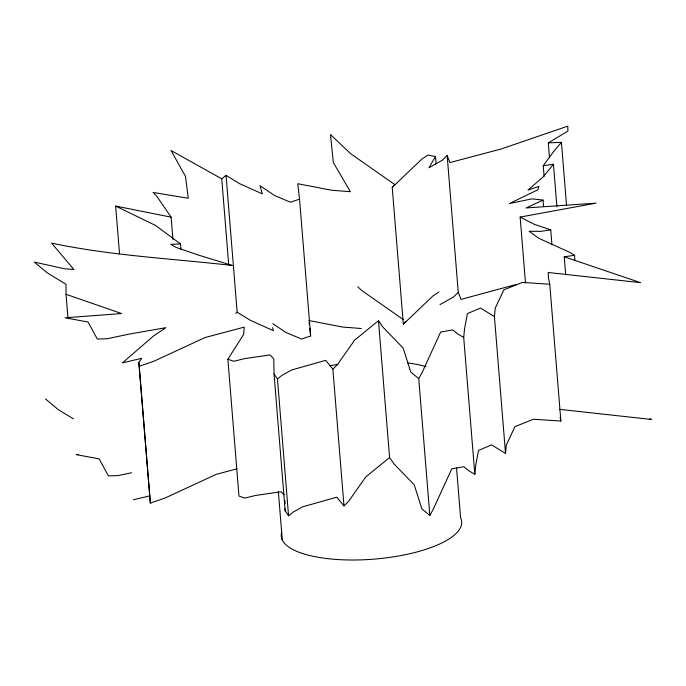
<?xml version="1.0" encoding="UTF-8"?>
<svg xmlns="http://www.w3.org/2000/svg" width="686" height="686" viewBox="0 0 686 686"><rect width="100%" height="100%" fill="white"/><g stroke="black" fill="none" stroke-linecap="round" stroke-linejoin="round"><path stroke-width="1.03" d="M505.522 453.412L494.426 316.589L495.249 308.108L503.867 289.809L522.415 282.409L549.769 284.236L560.874 421.058L533.511 419.232L514.963 426.632L506.354 444.931L505.522 453.412L491.596 444.897L478.502 450.428L475.655 465.743L474.806 474.24L469.173 471.05L463.873 466.72L451.765 468.847L433.355 509.072L429.839 515.426L421.899 508.901L414.233 484.839L394.158 464.113L389.571 457.519L378.475 320.696L354.662 340.127L337.555 364.438L332.873 369.128L343.978 505.951L348.66 501.26L365.767 476.95L389.571 457.519M474.806 474.24L463.71 337.418L464.551 328.92L467.398 313.605L480.5 308.074L494.426 316.589M429.839 515.426L418.734 378.603L422.25 372.249L440.669 332.024L452.777 329.906L458.077 334.228L463.71 337.418M438.92 291.944L432.832 296.035L403.334 324.212L392.229 187.389L421.736 159.212L427.815 155.122L435.516 156.485L428.913 167.77L442.547 160.087L447.152 155.499L449.922 162.565L500.977 149.059L567.768 126.138L567.948 131.095L548.277 142.868L549.486 157.711M284.124 494.812L281.131 491.759L255.484 495.472L244.876 498.105L238.968 496.055L227.872 359.232L243.607 334.468L244.216 327.136L205.174 337.503L153.836 361.256L139.241 366.273L150.337 503.095L164.932 498.079L216.279 474.326L236.824 468.872M150.337 503.095L138.829 362.345L141.719 358.306L122.365 362.92L153.553 335.96L165.892 327.659L129.774 333.988L107.17 338.721L97.309 339.064L88.065 322.017L65.084 317.798L121.551 313.545L66.045 294.303L65.985 284.27L47.042 272.711L34.3 262.069L64.45 268.749L73.891 269.521L51.622 243.136C111.081 255.681 171.972 258.613 232.228 265.456L198.16 254.995L176.216 247.457L170.72 244.327L180.538 243.967L180.967 249.267M544.118 176.319L543.261 165.712L554.065 150.929L561.431 142.371L548.277 142.868M556.895 206.649L553.456 164.22L543.295 176.782L528.006 190.108L538.87 186.378L537.893 189.739L509.415 203.562L531.984 198.846L543.038 200.098L543.552 206.469M392.229 187.389L394.707 184.525L350.572 153.621L330.506 134.585L333.327 162.531L350.392 191.711L331.407 190.202L297.775 183.719L299.542 199.129L310.647 335.951L301.608 339.047L285.822 332.444L272.831 323.663M403.334 324.212L405.812 321.348M447.152 155.499L458.257 292.322L453.652 296.909L440.009 304.593M343.978 505.951L336.783 497.153L302.749 506.817L292.913 512.245L288.566 515.795L277.47 378.972L281.817 375.422L291.644 369.994L325.679 360.33L332.873 369.128M228.721 264.736L221.75 178.832L226.054 175.359L239.62 183.677L262.326 193.872L259.994 185.674L274.726 195.621L290.504 202.224L299.542 199.129M235.718 313.339L237.15 312.181L226.054 175.359M543.038 200.098L526.068 207.952L596.04 203.15L520.151 217.076L525.485 282.838M516.121 284.493L461.026 299.388L458.257 292.322M149.934 495.841L133.47 499.742M131.626 472.748L118.266 475.544L108.414 475.887L99.17 458.84L76.18 454.621L78.315 454.458M543.261 165.712L553.456 164.22M551.938 244.739L550.729 229.887L540.491 231.379L529.086 231.242L538.527 238.153L570.349 252.645L574.508 255.295L574.937 260.603M565.71 274.82L564.244 256.787L574.508 255.295M361.496 328.525L342.503 327.025L308.872 320.534M559.339 409.319L651.7 419.489L649.702 418.812M119.527 253.803L115.651 206.074L171.106 217.153L172.915 239.423M550.729 229.887L534.36 224.356L520.151 217.076M564.244 256.787L640.595 282.666L548.234 272.496L548.414 277.547L549.769 284.236M227.872 359.232L233.78 361.282L244.379 358.658L270.027 354.936L273.774 358.752L274.057 373.999L285.162 510.821L288.566 515.795M115.651 206.074L155.593 225.471L180.538 243.967M221.75 178.832L171.011 150.491L185.46 176.328L188.29 198.28L153.047 192.414L156.708 196.136L171.106 217.153M73.479 418.897L58.139 409.533L45.405 398.883M237.15 312.181L250.716 320.499L273.422 330.695L272.556 327.616M403.214 319.53L361.676 290.435L357.818 286.782M418.734 378.603L410.794 372.078L403.128 348.016L383.054 327.291L378.475 320.696M274.057 373.999L277.47 378.972M560.102 417.234L560.874 421.058M309.094 322.463L309.317 324.392M309.763 328.242L310.647 335.951M138.829 362.345L139.241 366.273M561.431 142.371L566.507 204.951M435.516 156.485L436.116 163.911M456.55 468.006L460.598 517.861A90.501 30.27 -4.6 0 1 373.673 559.167A90.501 30.27 -4.6 0 1 281.723 532.225M278.345 491.313L282.298 540.105M66.045 294.303L67.94 317.635M284.973 500.66L285.033 503.704M285.127 508.789L285.162 510.821M329.726 365.81A90.501 30.27 -4.6 0 1 337.975 364.36M407.63 362.903A90.501 30.27 -4.6 0 1 426.006 366.607"/></g></svg>
